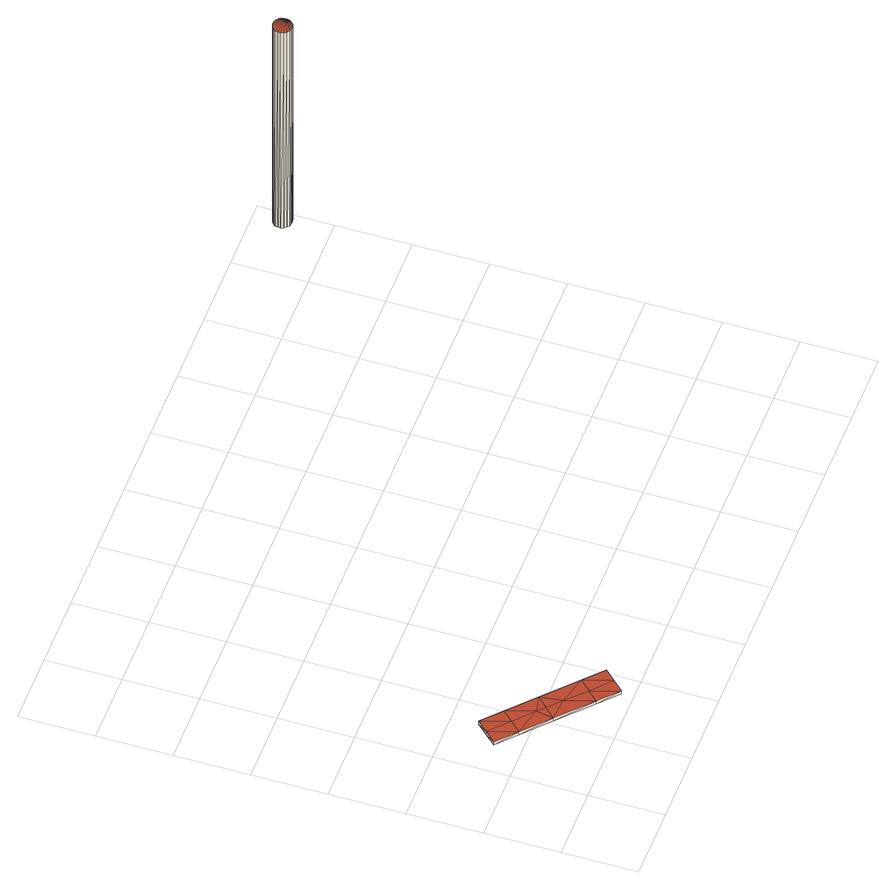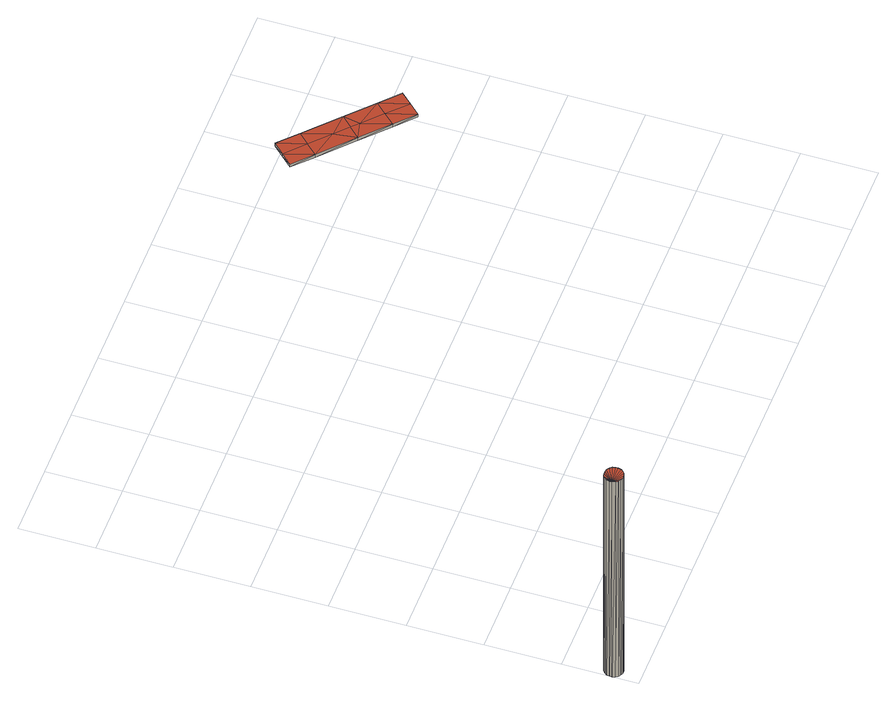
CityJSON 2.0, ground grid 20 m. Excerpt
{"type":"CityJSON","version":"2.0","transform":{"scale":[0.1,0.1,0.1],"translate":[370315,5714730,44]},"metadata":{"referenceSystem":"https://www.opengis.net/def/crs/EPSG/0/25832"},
"CityObjects":{
"building1":{"type":"Building","attributes":{"Geometrietyp2DReferenz":"2000","Gemeindeschluessel":"05513000","function":"53001_1800","roofType":"9999","measuredHeight":1},"geometry":[{"type":"Solid","lod":"2","boundaries":[[[[0,1,2]],[[1,3,2]],[[4,5,0]],[[5,1,0]],[[6,7,4]],[[7,5,4]],[[8,9,6]],[[9,7,6]],[[10,11,8]],[[11,9,8]],[[12,13,10]],[[13,11,10]],[[14,15,12]],[[15,13,12]],[[16,17,14]],[[17,15,14]],[[18,19,16]],[[19,17,16]],[[20,21,18]],[[21,19,18]],[[22,23,20]],[[23,21,20]],[[2,3,22]],[[3,23,22]],[[21,23,3]],[[21,3,24]],[[24,3,1]],[[24,1,5]],[[24,5,25]],[[25,5,7]],[[25,7,26]],[[26,7,27]],[[27,7,9]],[[27,9,28]],[[28,9,13]],[[13,9,11]],[[13,15,28]],[[28,15,17]],[[28,17,27]],[[27,17,19]],[[27,19,26]],[[26,19,25]],[[25,19,21]],[[25,21,24]],[[20,2,22]],[[20,29,2]],[[29,0,2]],[[29,4,0]],[[29,30,4]],[[30,6,4]],[[30,31,6]],[[31,32,6]],[[32,8,6]],[[32,33,8]],[[33,12,8]],[[12,10,8]],[[12,33,14]],[[33,16,14]],[[33,32,16]],[[32,18,16]],[[32,31,18]],[[31,30,18]],[[30,20,18]],[[30,29,20]]]],"semantics":{"surfaces":[{"type":"WallSurface"},{"type":"GroundSurface"},{"type":"RoofSurface"}],"values":[[0,0,0,0,0,0,0,0,0,0,0,0,0,0,0,0,0,0,0,0,0,0,0,0,1,1,1,1,1,1,1,1,1,1,1,1,1,1,1,1,1,1,1,1,2,2,2,2,2,2,2,2,2,2,2,2,2,2,2,2,2,2,2,2]]}}]},
"building2":{"type":"Building","attributes":{"Geometrietyp2DReferenz":"1000","Gemeindeschluessel":"05513000","function":"51002_1251","roofType":"1000","measuredHeight":69.66},"geometry":[{"type":"Solid","lod":"2","boundaries":[[[[34,35,36]],[[37,38,39]],[[38,34,39]],[[40,41,37]],[[41,38,37]],[[42,43,40]],[[43,41,40]],[[44,45,42]],[[45,43,42]],[[46,47,44]],[[47,45,44]],[[48,49,46]],[[49,47,46]],[[50,51,48]],[[51,49,48]],[[52,53,50]],[[53,51,50]],[[54,55,52]],[[55,53,52]],[[56,57,54]],[[57,55,54]],[[58,59,56]],[[59,57,56]],[[60,61,58]],[[61,59,58]],[[62,63,60]],[[63,61,60]],[[64,65,62]],[[65,63,62]],[[66,67,64]],[[67,65,64]],[[68,69,66]],[[69,67,66]],[[70,71,68]],[[71,69,68]],[[72,73,70]],[[73,71,70]],[[36,35,72]],[[35,73,72]],[[39,34,36]],[[35,34,73]],[[34,38,73]],[[38,41,73]],[[41,43,73]],[[43,45,73]],[[45,47,73]],[[47,49,73]],[[49,51,73]],[[51,53,73]],[[53,55,73]],[[55,57,73]],[[57,59,73]],[[59,61,73]],[[61,63,73]],[[63,65,73]],[[65,67,73]],[[67,69,73]],[[69,71,73]],[[39,36,37]],[[36,72,37]],[[72,70,37]],[[70,68,37]],[[68,66,37]],[[66,64,37]],[[64,62,37]],[[62,60,37]],[[60,58,37]],[[58,56,37]],[[56,54,37]],[[54,52,37]],[[52,50,37]],[[50,48,37]],[[48,46,37]],[[46,44,37]],[[44,42,37]],[[42,40,37]]]],"semantics":{"surfaces":[{"type":"WallSurface"},{"type":"GroundSurface"},{"type":"RoofSurface"}],"values":[[0,0,0,0,0,0,0,0,0,0,0,0,0,0,0,0,0,0,0,0,0,0,0,0,0,0,0,0,0,0,0,0,0,0,0,0,0,0,0,0,1,1,1,1,1,1,1,1,1,1,1,1,1,1,1,1,1,1,2,2,2,2,2,2,2,2,2,2,2,2,2,2,2,2,2,2]]}}]}
},
"vertices":[
[64,305,107],[64,305,97],[37,276,107],[37,276,97],[115,258,107],[115,258,97],[186,192,108],[186,192,98],[273,112,108],[273,112,98],[325,64,109],[325,64,99],[298,35,109],[298,35,99],[270,6,109],[270,6,99],[219,53,108],[219,53,98],[132,134,108],[132,134,98],[61,199,107],[61,199,97],[10,246,107],[10,246,97],[88,228,97],[140,181,98],[159,163,98],[195,130,98],[246,82,98],[88,228,107],[140,181,108],[159,163,108],[195,130,108],[246,82,108],
[1598,1338,9],[1593,1344,9],[1593,1344,705],[1600,1330,705],[1600,1330,9],[1598,1338,705],[1600,1323,705],[1600,1323,9],[1598,1315,705],[1598,1315,9],[1593,1309,705],[1593,1309,9],[1587,1304,705],[1587,1304,9],[1580,1302,705],[1580,1302,9],[1572,1302,705],[1572,1302,9],[1564,1304,705],[1564,1304,9],[1558,1309,705],[1558,1309,9],[1553,1315,705],[1553,1315,9],[1551,1323,705],[1551,1323,9],[1551,1330,705],[1551,1330,9],[1553,1338,705],[1553,1338,9],[1558,1344,705],[1558,1344,9],[1564,1349,705],[1564,1349,9],[1572,1351,705],[1572,1351,9],[1580,1351,705],[1580,1351,9],[1587,1349,705],[1587,1349,9]
]}
